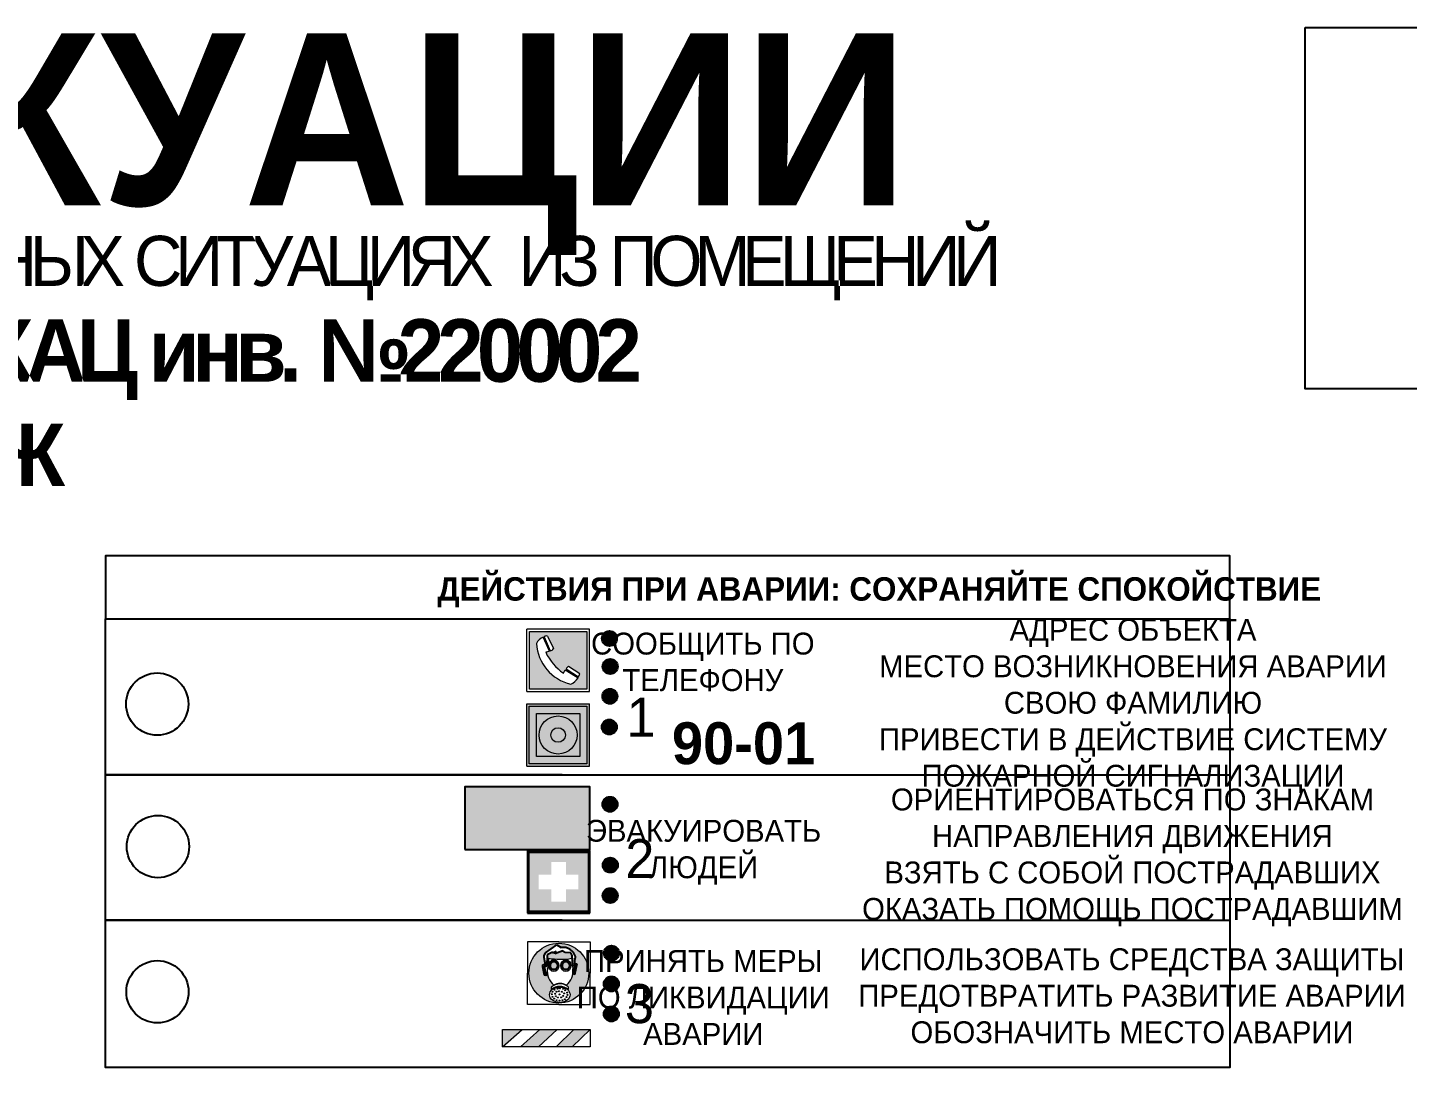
# Model space of a CAD drawing. Header units: millimetres. Extents: x 13810 to 67229, y 12374 to 21950.
# Drawn here: x 27938.9 to 28115.3, y 19331.5 to 19464.5 of the extents above; entities that cross this region are included whole.
import ezdxf

# ---------------------------------------------------------------- set-up
doc = ezdxf.new("R2010")
doc.units = ezdxf.units.MM
doc.styles.add('обычный', font='arial.ttf')

# ---------------------------------------------------------------- blocks, each defined once
blk = doc.blocks.new('A$C38D26F80')
h = blk.add_hatch(color=5)
h.dxf.hatch_style = 1
h.paths.add_polyline_path([(-8.77, -4.48, 1), (-0.19, -4.48, 1)])
h.paths.add_polyline_path([(-6.75, -3.58), (-6.75, -3.31), (-6.62, -3.22), (-6.5, -3.22), (-6.42, -3.3), (-6.39, -3.28), (-6.59, -2.23), (-6.59, -2.01), (-6.38, -1.58), (-4.76, -0.4), (-4.13, -0.79, -0.362848), (-2.1, -2.1, -0.201049), (-2.17, -2.48, 0.085434), (-2.26, -3.13), (-1.9, -3.16), (-2.25, -4.7), (-2.4, -4.59), (-2.43, -4.34), (-2.36, -4.34), (-2.14, -3.34), (-2.47, -3.42), (-2.58, -1.95), (-2.77, -1.58), (-3.58, -1.52), (-3.92, -1.26), (-5.05, -1.73), (-4.87, -1.39), (-5.41, -1.6), (-5.41, -1.46), (-6.13, -1.87), (-6.18, -3.5), (-6.56, -3.47), (-6.37, -4.59), (-6.16, -4.43), (-6.16, -4.66), (-6.36, -4.79), (-6.37, -4.8), (-6.51, -4.76)], flags=16)
h.paths.add_polyline_path([(-6.51, -4.76), (-6.36, -4.79), (-6.37, -4.8)], flags=0)
h.paths.add_polyline_path([(-5.92, -2.34, 0.089508), (-2.67, -2.35), (-2.48, -3.88, -0.268602), (-3.4, -6.18, 0.262449), (-5.2, -6.18, -0.268602), (-6.11, -3.88)], flags=16)
edge = h.paths.add_edge_path(flags=16)
edge.add_ellipse((-5.19, -3.41), major_axis=(0, 0.842), ratio=0.848992, start_angle=0, end_angle=360)
edge = h.paths.add_edge_path(flags=0)
edge.add_ellipse((-5.19, -3.39), major_axis=(0, 0.665), ratio=0.853798, start_angle=0, end_angle=360)
edge = h.paths.add_edge_path(flags=0)
edge.add_ellipse((-5.19, -3.4), major_axis=(0, 0.528), ratio=0.864094, start_angle=0, end_angle=360)
edge = h.paths.add_edge_path(flags=16)
edge.add_ellipse((-3.47, -3.4), major_axis=(0, 0.842), ratio=0.848992, start_angle=0, end_angle=360)
h.paths.add_polyline_path([(-3.13, -6.45), (-3.13, -6.84, 0.383174), (-5.57, -6.85), (-5.57, -6.49, -0.369952)], flags=16)
edge = h.paths.add_edge_path(flags=0)
edge.add_ellipse((-3.47, -3.39), major_axis=(0, 0.665), ratio=0.853798, start_angle=0, end_angle=360)
edge = h.paths.add_edge_path(flags=0)
edge.add_ellipse((-3.47, -3.4), major_axis=(0, 0.528), ratio=0.864094, start_angle=0, end_angle=360)
edge = h.paths.add_edge_path(flags=16)
edge.add_ellipse((-4.34, -7.57), major_axis=(-1.48, 0), ratio=0.744955, start_angle=0, end_angle=360)
h.paths.add_polyline_path([(-5.01, -6.85, -1), (-5.15, -6.85, -1)], flags=0)
h.paths.add_polyline_path([(-5.33, -7.14, -1), (-5.47, -7.14, -1)], flags=0)
h.paths.add_polyline_path([(-4.61, -6.71, -1), (-4.74, -6.71, -1)], flags=16)
h.paths.add_polyline_path([(-5.43, -7.51, -1), (-5.57, -7.51, -1)], flags=0)
h.paths.add_polyline_path([(-4.26, -6.67, -1), (-4.4, -6.67, -1)], flags=16)
h.paths.add_polyline_path([(-4.74, -7.14, -1), (-4.88, -7.14, -1)], flags=0)
h.paths.add_polyline_path([(-4.93, -7.43, -1), (-5.07, -7.43, -1)], flags=0)
h.paths.add_polyline_path([(-4.41, -7.07, -1), (-4.54, -7.07, -1)], flags=0)
h.paths.add_polyline_path([(-5.33, -7.87, -1), (-5.46, -7.87, -1)], flags=0)
h.paths.add_polyline_path([(-3.8, -6.71, -1), (-3.94, -6.71, -1)], flags=16)
h.paths.add_polyline_path([(-4.85, -7.78, -1), (-4.98, -7.78, -1)], flags=0)
h.paths.add_polyline_path([(-3.96, -7.14, -1), (-4.1, -7.14, -1)], flags=0)
h.paths.add_polyline_path([(-4.33, -7.53, -1), (-4.47, -7.53, -1)], flags=0)
h.paths.add_polyline_path([(-5.09, -8.12, -1), (-5.23, -8.12, -1)], flags=0)
h.paths.add_polyline_path([(-3.5, -6.94, -1), (-3.64, -6.94, -1)], flags=0)
h.paths.add_polyline_path([(-4.54, -7.97, -1), (-4.68, -7.97, -1)], flags=0)
h.paths.add_polyline_path([(-3.66, -7.39, -1), (-3.8, -7.39, -1)], flags=0)
h.paths.add_polyline_path([(-4.73, -8.35, -1), (-4.86, -8.35, -1)], flags=0)
h.paths.add_polyline_path([(-4.09, -7.96, -1), (-4.23, -7.96, -1)], flags=0)
h.paths.add_polyline_path([(-3.77, -7.74, -1), (-3.91, -7.74, -1)], flags=0)
h.paths.add_polyline_path([(-3.22, -7.27, -1), (-3.35, -7.27, -1)], flags=0)
h.paths.add_polyline_path([(-4.34, -8.4, -1), (-4.47, -8.4, -1)], flags=0)
h.paths.add_polyline_path([(-3.16, -7.61, -1), (-3.3, -7.61, -1)], flags=0)
h.paths.add_polyline_path([(-3.9, -8.35, -1), (-4.04, -8.35, -1)], flags=0)
h.paths.add_polyline_path([(-3.32, -7.91, -1), (-3.46, -7.91, -1)], flags=0)
h.paths.add_polyline_path([(-3.55, -8.23, -1), (-3.69, -8.23, -1)], flags=0)
at = {"color": 5, "lineweight": 5}
for p, q in [((-4.48, 0), (-8.96, 0)), ((-8.96, 0), (-8.96, -4.48)), ((-4.48, 0), (0, 0)), ((0, 0), (0, -4.48)), ((-6.59, -2.01), (-6.38, -1.58)), ((-6.38, -1.58), (-4.76, -0.4)), ((-6.13, -1.87), (-6.18, -3.5)), ((-5.41, -1.46), (-6.13, -1.87)), ((-4.87, -1.39), (-5.41, -1.6)), ((-5.41, -1.6), (-5.41, -1.46)), ((-3.92, -1.26), (-5.05, -1.73)), ((-5.05, -1.73), (-4.87, -1.39)), ((-4.76, -0.4), (-4.13, -0.79)), ((-3.58, -1.52), (-3.92, -1.26)), ((-2.77, -1.58), (-3.58, -1.52)), ((-2.58, -1.95), (-2.77, -1.58)), ((-2.47, -3.42), (-2.58, -1.95)), ((-6.75, -3.31), (-6.62, -3.22)), ((-6.75, -3.58), (-6.75, -3.31)), ((-6.51, -4.76), (-6.75, -3.58)), ((-6.62, -3.22), (-6.5, -3.22)), ((-6.59, -2.23), (-6.59, -2.01)), ((-6.39, -3.28), (-6.59, -2.23)), ((-6.18, -3.5), (-6.56, -3.47)), ((-6.56, -3.47), (-6.37, -4.59)), ((-6.5, -3.22), (-6.42, -3.3)), ((-6.42, -3.3), (-6.39, -3.28)), ((-5.92, -2.34), (-6.11, -3.88)), ((-2.67, -2.34), (-2.48, -3.88)), ((-2.14, -3.34), (-2.47, -3.42)), ((-2.36, -4.34), (-2.14, -3.34)), ((-1.9, -3.16), (-2.26, -3.13)), ((-2.25, -4.7), (-1.9, -3.16)), ((-8.96, -8.96), (-8.96, -4.48)), ((-6.37, -4.8), (-6.51, -4.76)), ((-6.37, -4.59), (-6.16, -4.43)), ((-6.16, -4.66), (-6.37, -4.8)), ((-6.16, -4.43), (-6.16, -4.66)), ((-2.43, -4.34), (-2.4, -4.59)), ((-2.43, -4.34), (-2.36, -4.34)), ((-2.4, -4.59), (-2.25, -4.7)), ((0, -8.96), (0, -4.48)), ((-5.57, -6.49), (-5.57, -6.85)), ((-3.13, -6.45), (-3.13, -6.84)), ((-4.48, -8.96), (-8.96, -8.96)), ((-4.48, -8.96), (0, -8.96))]:
    blk.add_line(p, q, dxfattribs=at)
at = {"color": 5}
for p, q in [((-6.59, -2.01), (-6.38, -1.58)), ((-6.38, -1.58), (-4.76, -0.4)), ((-6.13, -1.87), (-6.18, -3.5)), ((-5.41, -1.46), (-6.13, -1.87)), ((-4.87, -1.39), (-5.41, -1.6)), ((-5.41, -1.6), (-5.41, -1.46)), ((-3.92, -1.26), (-5.05, -1.73)), ((-5.05, -1.73), (-4.87, -1.39)), ((-4.76, -0.4), (-4.13, -0.79)), ((-3.58, -1.52), (-3.92, -1.26)), ((-2.77, -1.58), (-3.58, -1.52)), ((-2.58, -1.95), (-2.77, -1.58)), ((-2.47, -3.42), (-2.58, -1.95)), ((-6.75, -3.31), (-6.62, -3.22)), ((-6.75, -3.58), (-6.75, -3.31)), ((-6.51, -4.76), (-6.75, -3.58)), ((-6.62, -3.22), (-6.5, -3.22)), ((-6.59, -2.23), (-6.59, -2.01)), ((-6.39, -3.28), (-6.59, -2.23)), ((-6.18, -3.5), (-6.56, -3.47)), ((-6.56, -3.47), (-6.37, -4.59)), ((-6.5, -3.22), (-6.42, -3.3)), ((-6.42, -3.3), (-6.39, -3.28)), ((-2.14, -3.34), (-2.47, -3.42)), ((-2.36, -4.34), (-2.14, -3.34)), ((-2.26, -3.13), (-1.9, -3.16)), ((-1.9, -3.16), (-2.25, -4.7)), ((-6.37, -4.8), (-6.51, -4.76)), ((-6.36, -4.79), (-6.51, -4.76)), ((-6.37, -4.59), (-6.16, -4.43)), ((-6.16, -4.66), (-6.37, -4.8)), ((-6.16, -4.66), (-6.36, -4.79)), ((-6.16, -4.43), (-6.16, -4.66)), ((-2.4, -4.59), (-2.43, -4.34)), ((-2.43, -4.34), (-2.36, -4.34)), ((-2.25, -4.7), (-2.4, -4.59))]:
    blk.add_line(p, q, dxfattribs=at)
at = {"color": 5, "lineweight": 5}
for centre, radius in [((-4.48, -4.48), 4.29), ((-5.5, -7.51), 0.0678), ((-5.4, -7.14), 0.0678), ((-5.4, -7.87), 0.0678), ((-5.08, -6.85), 0.0678), ((-5, -7.43), 0.0678), ((-4.91, -7.78), 0.0678), ((-4.81, -7.14), 0.0678), ((-4.67, -6.71), 0.0678), ((-4.61, -7.97), 0.0678), ((-4.47, -7.07), 0.0678), ((-4.4, -7.53), 0.0678), ((-4.33, -6.67), 0.0678), ((-4.16, -7.96), 0.0678), ((-4.03, -7.14), 0.0678), ((-3.87, -6.71), 0.0678), ((-3.84, -7.74), 0.0678), ((-3.73, -7.39), 0.0678), ((-3.57, -6.94), 0.0678), ((-3.39, -7.91), 0.0678), ((-3.28, -7.27), 0.0678), ((-3.23, -7.61), 0.0678), ((-5.16, -8.12), 0.0678), ((-4.79, -8.35), 0.0678), ((-4.4, -8.4), 0.0678), ((-3.97, -8.35), 0.0678), ((-3.62, -8.23), 0.0678)]:
    blk.add_circle(centre, radius, dxfattribs=at)
at = {"color": 5}
for centre, radius, start, end in [((-3.89, -2.66), 1.88, 17.387, 97.1599), ((-0.35, -3.07), 1.91, 162.2553, 181.7878), ((-2.6, -2.2), 0.511, 326.3906, 11.8614)]:
    blk.add_arc(centre, radius, start, end, dxfattribs=at)
at = {"color": 5, "lineweight": 5}
for centre, radius, start, end in [((-3.66, -4.24), 2.47, 171.573, 231.7124), ((-4.28, 6.66), 9.15, 259.6987, 280.1569), ((-4.93, -4.24), 2.47, 308.2876, 8.427), ((-0.47, -3.05), 1.79, 161.5846, 182.4584), ((-2.6, -2.2), 0.513, 326.4781, 11.7739), ((-4.33, -7.88), 1.87, 50.358, 131.5662), ((-4.34, -8.2), 1.82, 48.4943, 132.3565), ((-4.3, -7.78), 1.83, 60.5889, 119.4111)]:
    blk.add_arc(centre, radius, start, end, dxfattribs=at)
for centre, major_axis, ratio in [((-5.19, -3.41), (0, 0.842), 0.848992), ((-5.19, -3.39), (0, 0.665), 0.853798), ((-5.19, -3.4), (0, 0.528), 0.864094), ((-3.47, -3.4), (0, 0.842), 0.848992), ((-3.47, -3.39), (0, 0.665), 0.853798), ((-3.47, -3.4), (0, 0.528), 0.864094), ((-4.34, -7.57), (-1.48, 0), 0.744955)]:
    blk.add_ellipse(centre, major_axis=major_axis, ratio=ratio, dxfattribs=at)
blk = doc.blocks.new('A$C47DD6509')
at = {"lineweight": 5}
for points in [[(-8.69, 0), (-11.19, 0), (-11.19, -2.22)], [(-4.22, 0), (-6.45, 0), (-8.91, -2.22), (-6.61, -2.22)], [(0, 0), (-2.09, 0), (-4.36, -2.22), (-2.29, -2.22)]]:
    blk.add_hatch(color=242, dxfattribs=at).paths.add_polyline_path(points)
at = {"color": 242, "lineweight": 5}
for p, q in [((-11.19, -2.22), (-8.69, 0)), ((-11.19, -2.22), (-11.19, 0)), ((-11.19, 0), (-8.69, 0)), ((-11.19, 0), (0, 0)), ((-8.91, -2.22), (-6.45, 0)), ((-6.61, -2.22), (-4.22, 0)), ((-4.36, -2.22), (-2.09, 0)), ((-2.29, -2.22), (0, 0)), ((0, 0), (0, -2.22)), ((0, -2.22), (-11.19, -2.22))]:
    blk.add_line(p, q, dxfattribs=at)
blk = doc.blocks.new('A$C32E8229D')
at = {"true_color": 0xffffff}
blk.add_hatch(color=7, dxfattribs=at).paths.add_polyline_path([(0, 0), (0, -8), (16, -8), (16, 0)])
h = blk.add_hatch(color=126)
h.paths.add_polyline_path([(0.2, -0.2), (15.8, -0.2), (15.8, -7.8), (0.2, -7.8)])
h.paths.add_polyline_path([(13.49, -2.05), (12.08, -2.05), (11.37, -2.63, 0.162397), (11.29, -2.84), (11.29, -3.63), (10.35, -3.63), (10.35, -4.05), (11.68, -4.05), (11.68, -3.48), (12.26, -4.28), (11.29, -5.1), (11.29, -6.78), (11.85, -6.78), (11.85, -5.44), (12.8, -4.64), (12.8, -5.94), (14.46, -5.94), (14.46, -5.39), (13.45, -5.39), (13.45, -3.97), (12.46, -2.59), (13.15, -2.59), (13.69, -3.34), (14.18, -3)], flags=16)
h.paths.add_polyline_path([(10.74, -1.82, 1), (11.8, -1.82, 1)], flags=16)
h.paths.add_polyline_path([(9.39, -3.59), (5.99, -3.59), (6.56, -3.03), (5.91, -3.03), (5.1, -3.83), (5.91, -4.64), (6.56, -4.64), (5.99, -4.09), (9.39, -4.09)], flags=16)
h.paths.add_polyline_path([(4.29, -1.08), (1.72, -1.08), (1.72, -6.6), (4.29, -6.6)], flags=16)
at = {"color": 126}
blk.add_lwpolyline([(16, -8), (0, -8), (0, 0), (16, 0)], close=True, dxfattribs=at)
blk = doc.blocks.new('A$C18900ED3')
h = blk.add_hatch(color=126)
h.paths.add_polyline_path([(-0.18, -0.18), (-7.02, -0.18), (-7.02, -7.02), (-0.18, -7.02)])
h.paths.add_polyline_path([(-5.89, -4.46), (-5.89, -2.77), (-4.46, -2.77), (-4.46, -1.31), (-2.77, -1.31), (-2.77, -2.77), (-1.33, -2.77), (-1.33, -4.46), (-2.77, -4.46), (-2.77, -5.89), (-4.46, -5.89), (-4.46, -4.46)], flags=16)
at = {"color": 126}
for p, q in [((-7.2, 0), (-7.2, -7.2)), ((0, 0), (-7.2, 0)), ((0, -7.2), (0, 0)), ((-7.02, -7.02), (-7.02, -0.18)), ((-7.02, -0.18), (-0.18, -0.18)), ((-0.18, -0.18), (-0.18, -7.02)), ((-7.2, -7.2), (0, -7.2)), ((-0.18, -7.02), (-7.02, -7.02))]:
    blk.add_line(p, q, dxfattribs=at)
blk = doc.blocks.new('A$C456E1F9C')
at = {"lineweight": 5}
h = blk.add_hatch(color=242, dxfattribs=at)
h.paths.add_polyline_path([(0.51, -1.47), (0.51, -13.26), (12.29, -13.26), (12.29, -1.47)])
h.paths.add_polyline_path([(5.42, -4.95, -0.254479), (4.78, -5.4), (3.52, -2.53, -0.209735), (4.23, -2.4)], flags=16)
h.paths.add_polyline_path([(8.53, -8.6), (10.87, -10.17), (10.54, -10.76), (8.03, -9.13, -0.192251)], flags=16)
h.paths.add_polyline_path([(4.61, -5.49, 0.005518), (3.87, -5.72, 0.128647), (7.49, -10.01, 0.00809), (7.83, -9.33), (10.47, -10.97, -0.16736), (8.99, -12.25, -0.327862), (1.95, -3.95, -0.166952), (3.36, -2.62)], flags=16)
at = {"color": 242, "lineweight": 5}
for p, q in [((0, -13.77), (0, -0.97)), ((12.8, -0.97), (0, -0.97)), ((4.61, -5.49), (3.36, -2.62)), ((3.52, -2.53), (4.78, -5.4)), ((4.23, -2.4), (5.42, -4.95)), ((12.8, -13.77), (12.8, -0.97)), ((7.83, -9.33), (10.47, -10.97)), ((8.03, -9.13), (10.54, -10.76)), ((10.81, -10.12), (8.53, -8.6)), ((10.54, -10.76), (10.8, -10.3)), ((10.8, -10.3), (10.81, -10.12)), ((0, -13.77), (12.8, -13.77))]:
    blk.add_line(p, q, dxfattribs=at)
blk.add_lwpolyline([(0.51, -1.47), (12.29, -1.47), (12.29, -13.26), (0.51, -13.26)], close=True, dxfattribs=at)
for centre, radius, start, end in [((4.59, -5.34), 2.99, 114.2845, 152.1974), ((4.02, -3.27), 0.891, 76.3284, 123.7092), ((11.12, -3.31), 9.19, 183.9915, 256.6009), ((14.98, -39.1), 35.17, 107.1487, 108.4135), ((4.68, -4.59), 0.824, 276.9621, 334.0723), ((13.86, -0.94), 11.08, 205.5536, 234.8762), ((-13.31, 0.8), 23.44, 332.5487, 334.4027), ((8.94, -9.5), 0.989, 114.4092, 157.9388), ((7.87, -9.46), 3, 291.9291, 329.9329)]:
    blk.add_arc(centre, radius, start, end, dxfattribs=at)
blk = doc.blocks.new('A$C54414219')
at = {"true_color": 0xffffff}
h = blk.add_hatch(color=7, dxfattribs=at)
h.paths.add_polyline_path([(2.39, -9.45), (2.39, -18.3), (11.23, -18.3), (11.23, -9.45)], flags=0)
h.paths.add_polyline_path([(10.71, -13.87, -1), (2.92, -13.87, -1)], flags=0)
h.paths.add_polyline_path([(8.3, -13.87, -1), (5.33, -13.87, -1)], flags=0)
h.paths.add_polyline_path([(0.41, -7.47), (0.41, -20.27), (13.21, -20.27), (13.21, -7.47)])
h.paths.add_polyline_path([(0.92, -19.77), (12.71, -19.77), (12.71, -7.98), (0.92, -7.98)], flags=16)
h.paths.add_polyline_path([(11.23, -9.45), (11.23, -18.3), (2.39, -18.3), (2.39, -9.45)], flags=0)
at = {"lineweight": 5}
h = blk.add_hatch(color=242, dxfattribs=at)
h.paths.add_polyline_path([(12.71, -7.98), (0.92, -7.98), (0.92, -19.77), (12.71, -19.77)])
h.paths.add_polyline_path([(11.23, -18.3), (2.39, -18.3), (2.39, -9.45), (11.23, -9.45)], flags=16)
h.paths.add_polyline_path([(10.71, -13.87, -1), (2.92, -13.87, -1)], flags=0)
h.paths.add_polyline_path([(8.3, -13.87, -1), (5.33, -13.87, -1)], flags=0)
at = {"true_color": 0xffffff}
h = blk.add_hatch(color=7, dxfattribs=at)
h.paths.add_polyline_path([(2.39, -9.45), (2.39, -18.3), (11.23, -18.3), (11.23, -9.45)])
h.paths.add_polyline_path([(10.71, -13.87, -1), (2.92, -13.87, -1)], flags=16)
h.paths.add_polyline_path([(8.3, -13.87, -1), (5.33, -13.87, -1)], flags=0)
at = {"lineweight": 5}
h = blk.add_hatch(color=242, dxfattribs=at)
h.paths.add_polyline_path([(2.92, -13.87, 1), (10.71, -13.87, 1)])
h.paths.add_polyline_path([(8.3, -13.87, -1), (5.33, -13.87, -1)], flags=16)
at = {"color": 242, "lineweight": 5}
for p, q in [((0.41, -20.27), (0.41, -7.47)), ((0.41, -7.47), (13.21, -7.47)), ((0.41, -7.47), (13.21, -7.47)), ((13.21, -20.27), (13.21, -7.47)), ((0.41, -20.27), (13.21, -20.27))]:
    blk.add_line(p, q, dxfattribs=at)
for points in [[(0.92, -7.98), (12.71, -7.98), (12.71, -19.77), (0.92, -19.77)], [(2.39, -9.45), (11.23, -9.45), (11.23, -18.3), (2.39, -18.3)]]:
    blk.add_lwpolyline(points, close=True, dxfattribs=at)
for radius in [3.89, 1.49]:
    blk.add_circle((6.81, -13.87), radius, dxfattribs=at)

msp = doc.modelspace()

# ---------------------------------------------------------------- hatches: boundary and pattern name
at = {"lineweight": 0}
h = msp.add_hatch(color=256, dxfattribs=at)
h.dxf.hatch_style = 1
h.paths.add_polyline_path([(28012.29, 19386.39, 1), (28014.22, 19386.39, 1)])
h = msp.add_hatch(color=256, dxfattribs=at)
h.dxf.hatch_style = 1
h.paths.add_polyline_path([(28012.4, 19382.8, 1), (28014.33, 19382.8, 1)])
h = msp.add_hatch(color=256, dxfattribs=at)
h.dxf.hatch_style = 1
h.paths.add_polyline_path([(28012.36, 19378.99, 1), (28014.29, 19378.99, 1)])
h = msp.add_hatch(color=256, dxfattribs=at)
h.dxf.hatch_style = 1
h.paths.add_polyline_path([(28012.28, 19375.06, 1), (28014.21, 19375.06, 1)])
h = msp.add_hatch(color=256, dxfattribs=at)
h.dxf.hatch_style = 1
h.paths.add_polyline_path([(28012.36, 19365.18, 1), (28014.29, 19365.18, 1)])
h = msp.add_hatch(color=256, dxfattribs=at)
h.dxf.hatch_style = 1
h.paths.add_polyline_path([(28012.4, 19357.4, 1), (28014.33, 19357.4, 1)])
h = msp.add_hatch(color=256, dxfattribs=at)
h.dxf.hatch_style = 1
h.paths.add_polyline_path([(28012.39, 19353.5, 1), (28014.32, 19353.5, 1)])
h = msp.add_hatch(color=256, dxfattribs=at)
h.dxf.hatch_style = 1
h.paths.add_polyline_path([(28012.55, 19346.14, 1), (28014.48, 19346.14, 1)])
h = msp.add_hatch(color=256, dxfattribs=at)
h.dxf.hatch_style = 1
h.paths.add_polyline_path([(28012.55, 19342.2, 1), (28014.48, 19342.2, 1)])
h = msp.add_hatch(color=256, dxfattribs=at)
h.dxf.hatch_style = 1
h.paths.add_polyline_path([(28012.55, 19338.36, 1), (28014.48, 19338.36, 1)])

# ---------------------------------------------------------------- linework, layer by layer
for points in [[(28102.23, 19464.53), (28197.24, 19464.53), (28197.24, 19418.32), (28102.23, 19418.32)], [(27948.81, 19388.92), (28092.58, 19388.92), (28092.58, 19396.97), (27948.81, 19396.97)], [(27948.81, 19388.92), (28092.58, 19388.92), (28092.58, 19331.52), (27948.81, 19331.52)]]:
    msp.add_lwpolyline(points, close=True)
for points in [[(28007.23, 19368.93), (27948.81, 19368.93), (28092.58, 19368.93)], [(28007.23, 19350.35), (27948.81, 19350.35), (28092.58, 19350.35)]]:
    msp.add_lwpolyline(points)
for centre, radius in [((28013.26, 19386.39), 0.966), ((28013.36, 19382.8), 0.966), ((27955.44, 19378), 3.98), ((28013.32, 19378.99), 0.966), ((28013.24, 19375.06), 0.966), ((28013.33, 19365.18), 0.966), ((27955.53, 19359.77), 3.98), ((28013.37, 19357.4), 0.966), ((28013.36, 19353.5), 0.966), ((28013.52, 19346.14), 0.966), ((27955.47, 19341.2), 3.98), ((28013.51, 19342.2), 0.966), ((28013.51, 19338.36), 0.966)]:
    msp.add_circle(centre, radius)

# ---------------------------------------------------------------- block references
for name, p, xscale, yscale, zscale in [('A$C456E1F9C', (28002.7, 19388.2), 0.625, 0.625, 0.625), ('A$C54414219', (28002.44, 19382.71), 0.625, 0.625, 0.625), ('A$C18900ED3', (28010.77, 19359.25), 1.111111111007631, 1.111111111007631, 1.111111111007631), ('A$C38D26F80', (28010.79, 19347.58), 0.8928571427240968, 0.8928571427240968, 0.8928571427240968)]:
    msp.add_blockref(name, p, dxfattribs=dict(xscale=xscale, yscale=yscale, zscale=zscale))
at = {"xscale": -1}
msp.add_blockref('A$C32E8229D', (28010.77, 19367.4), dxfattribs=at)
at = {"color": 242, "true_color": 0xc1121c}
msp.add_blockref('A$C47DD6509', (28010.79, 19336.36), dxfattribs=at)

# ---------------------------------------------------------------- texts
at = {"lineweight": 0, "style": 'обычный'}
for s, insert, char_height, width, attachment_point in [('{\\fProxima Nova Rg|b1|i0|c204|p2;ПЛАН ЭВАКУАЦИИ}', (27774.36, 19463.81), 22, 493.8901, 1), ('{\\fProxima Nova Rg|b1|i0|c204|p2;ДЕЙСТВИЯ ПРИ АВАРИИ: СОХРАНЯЙТЕ СПОКОЙСТВИЕ\\H1.6644x; }', (28047.76, 19392.29), 3, 175.1736, 5), ('\\pi-8.4,l8.4,t8.4;{\\fProxima Nova Rg|b0|i0|c204|p2;АДРЕС ОБЪЕКТА\\PМЕСТО ВОЗНИКНОВЕНИЯ АВАРИИ\\PСВОЮ ФАМИЛИЮ\\PПРИВЕСТИ В ДЕЙСТВИЕ СИСТЕМУ \\PПОЖАРНОЙ СИГНАЛИЗАЦИИ}', (28080.21, 19377.76), 2.8, 126.6484, 5), ('{\\fProxima Nova Rg|b0|i0|c204|p2;СООБЩИТЬ ПО \\PТЕЛЕФОНУ}', (28025.2, 19383.38), 2.8, 126.6484, 5), ('{\\fProxima Nova Rg|b0|i0|c204|p2;1\\H1.1667x; }', (28017.3, 19376.31), 5, 126.6484, 5), ('{\\fProxima Nova Rg|b1|i0|c204|p2;\\H1.0714x;90-01\\fProxima Nova Rg|b0|i0|c204|p2;\\H0.93331x; \\H1.3449x; }', (28030.41, 19372.95), 5, 126.6484, 5), ('\\pi-8.4,l8.4,t8.4;{\\fProxima Nova Rg|b0|i0|c204|p2;ОРИЕНТИРОВАТЬСЯ ПО ЗНАКАМ \\PНАПРАВЛЕНИЯ ДВИЖЕНИЯ\\PВЗЯТЬ С СОБОЙ ПОСТРАДАВШИХ\\PОКАЗАТЬ ПОМОЩЬ ПОСТРАДАВШИМ}', (28080.14, 19358.39), 2.8, 126.6484, 5), ('{\\fProxima Nova Rg|b0|i0|c204|p2;ЭВАКУИРОВАТЬ \\PЛЮДЕЙ}', (28025.3, 19359.05), 2.8, 126.6484, 5), ('{\\fProxima Nova Rg|b0|i0|c204|p2;2\\H1.1967x; }', (28017.15, 19358.23), 5, 126.6484, 5), ('{\\fProxima Nova Rg|b0|i0|c204|p2;ПРИНЯТЬ МЕРЫ \\PПО ЛИКВИДАЦИИ \\PАВАРИИ}', (28025.26, 19340.47), 2.8, 126.6484, 5), ('\\pi-8.4,l8.4,t8.4;{\\fProxima Nova Rg|b0|i0|c204|p2;ИСПОЛЬЗОВАТЬ СРЕДСТВА ЗАЩИТЫ \\PПРЕДОТВРАТИТЬ РАЗВИТИЕ АВАРИИ\\PОБОЗНАЧИТЬ МЕСТО АВАРИИ}', (28080.08, 19340.67), 2.8, 126.6484, 5), ('{\\fProxima Nova Rg|b0|i0|c204|p2;3\\H1.1967x; }', (28017.09, 19339.65), 5, 126.6484, 5)]:
    msp.add_mtext(s, dxfattribs=dict(at, insert=insert, char_height=char_height, width=width, attachment_point=attachment_point))
at = {"color": 0, "lineweight": 0, "insert": (27924.98, 19432.5), "char_height": 8, "width": 449.2158, "attachment_point": 5, "style": 'обычный'}
msp.add_mtext('{\\fArial Black|b1|i0|c204|p34;\\H2x;\\T0.85;  \\fArial Narrow|b0|i0|c204|p34;\\H0.8x;\\W0.9;\\P\\fProxima Nova Rg|b0|i0|c204|p2;\\H0.5x;\\W1;\\C256;ПРИ ПОЖАРЕ  ИЛИ ДРУГИХ ЧРЕЗВЫЧАЙНЫХ СИТУАЦИЯХ  ИЗ ПОМЕЩЕНИЙ \\fProxima Nova Rg|b1|i0|c204|p2;\\H1.25x;\\PГЛАВНОГО КОРПУСА КАЦ инв. №220002\\P\\fProxima Nova Rg|b1|i0|c0|p2;2 \\fProxima Nova Rg|b1|i0|c204|p2;ЭТАЖ}', dxfattribs=at)

doc.saveas('drawing.dxf')
